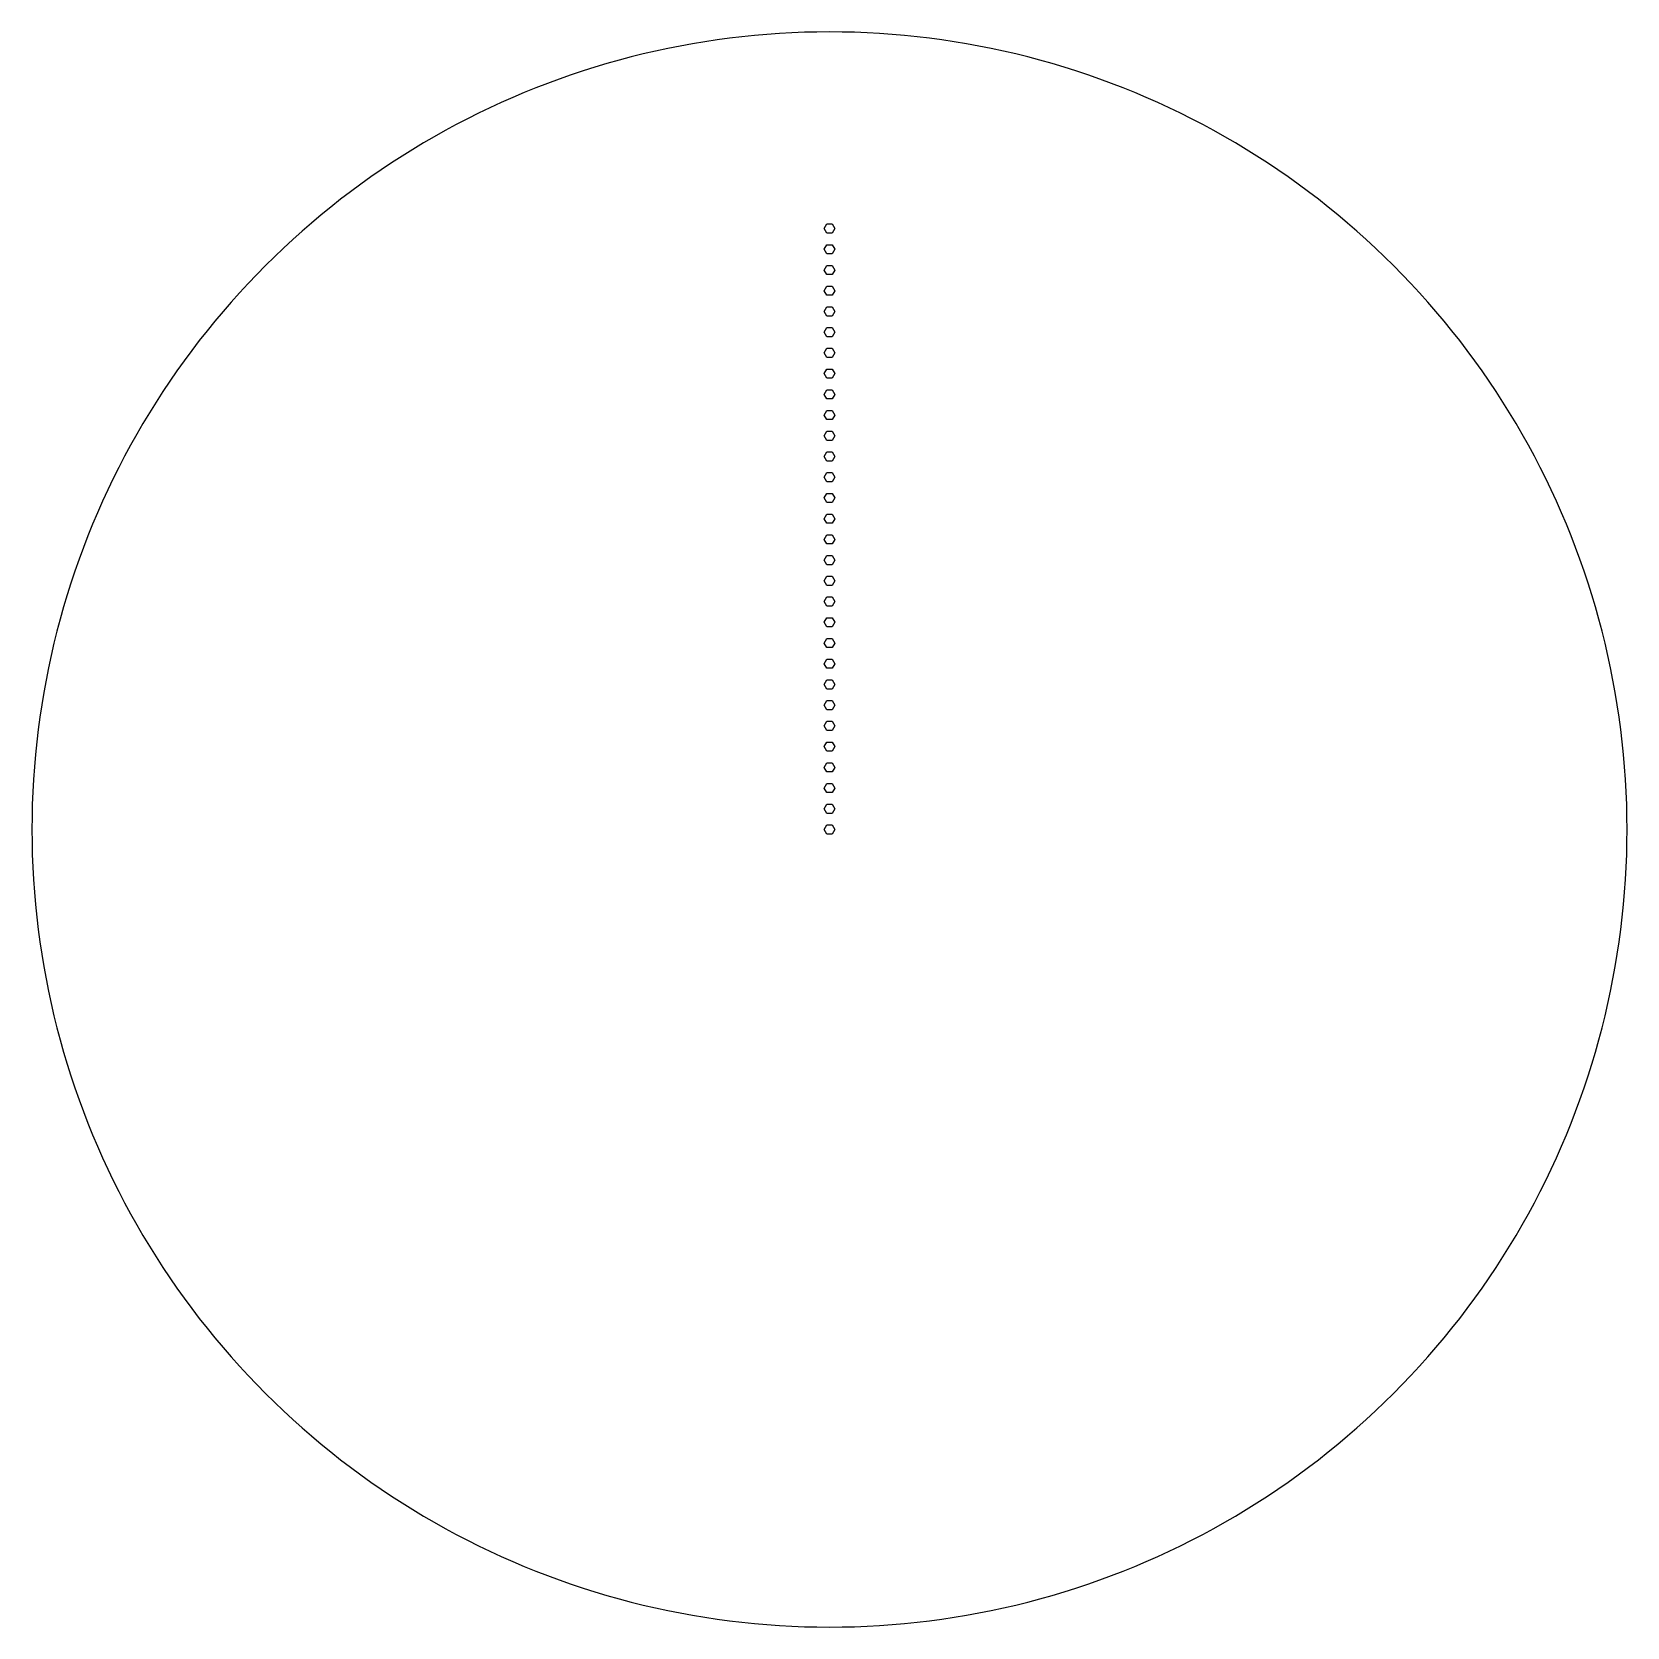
# Model space of a CAD drawing. Header units: metres. Extents: x -3000 to 3000, y -3000 to 3000.
import ezdxf

# ---------------------------------------------------------------- set-up
doc = ezdxf.new("R2010")
doc.units = ezdxf.units.M

msp = doc.modelspace()

# ---------------------------------------------------------------- linework, layer by layer
for p, q in [((0, 3000), (-47.1219, 2999.63)), ((47.1219, 2999.63), (0, 3000)), ((-562.144, 2946.86), (-608.362, 2937.67)), ((-515.787, 2955.33), (-562.144, 2946.86)), ((-469.303, 2963.07), (-515.787, 2955.33)), ((-422.704, 2970.07), (-469.303, 2963.07)), ((-376, 2976.34), (-422.704, 2970.07)), ((-329.203, 2981.88), (-376, 2976.34)), ((-282.325, 2986.69), (-329.203, 2981.88)), ((-235.377, 2990.75), (-282.325, 2986.69)), ((-188.372, 2994.08), (-235.377, 2990.75)), ((-141.319, 2996.67), (-188.372, 2994.08)), ((-94.2323, 2998.52), (-141.319, 2996.67)), ((-47.1219, 2999.63), (-94.2323, 2998.52)), ((94.2323, 2998.52), (47.1219, 2999.63)), ((141.319, 2996.67), (94.2323, 2998.52)), ((188.372, 2994.08), (141.319, 2996.67)), ((235.377, 2990.75), (188.372, 2994.08)), ((282.325, 2986.69), (235.377, 2990.75)), ((329.203, 2981.88), (282.325, 2986.69)), ((376, 2976.34), (329.203, 2981.88)), ((422.704, 2970.07), (376, 2976.34)), ((469.303, 2963.07), (422.704, 2970.07)), ((515.787, 2955.33), (469.303, 2963.07)), ((562.144, 2946.86), (515.787, 2955.33)), ((608.362, 2937.67), (562.144, 2946.86)), ((-836.973, 2880.88), (-882.121, 2867.38)), ((-791.619, 2893.67), (-836.973, 2880.88)), ((-746.07, 2905.75), (-791.619, 2893.67)), ((-700.336, 2917.11), (-746.07, 2905.75)), ((-654.43, 2927.75), (-700.336, 2917.11)), ((-608.362, 2937.67), (-654.43, 2927.75)), ((654.43, 2927.75), (608.362, 2937.67)), ((700.336, 2917.11), (654.43, 2927.75)), ((746.07, 2905.75), (700.336, 2917.11)), ((791.619, 2893.67), (746.07, 2905.75)), ((836.973, 2880.88), (791.619, 2893.67)), ((882.121, 2867.38), (836.973, 2880.88)), ((-1016.21, 2822.64), (-1060.42, 2806.33)), ((-971.752, 2838.26), (-1016.21, 2822.64)), ((-927.051, 2853.17), (-971.752, 2838.26)), ((-882.121, 2867.38), (-927.051, 2853.17)), ((927.051, 2853.17), (882.121, 2867.38)), ((971.752, 2838.26), (927.051, 2853.17)), ((1016.21, 2822.64), (971.752, 2838.26)), ((1060.42, 2806.33), (1016.21, 2822.64)), ((-1148.05, 2771.64), (-1191.44, 2753.26)), ((-1104.37, 2789.33), (-1148.05, 2771.64)), ((-1060.42, 2806.33), (-1104.37, 2789.33)), ((1104.37, 2789.33), (1060.42, 2806.33)), ((1148.05, 2771.64), (1104.37, 2789.33)), ((1191.44, 2753.26), (1148.05, 2771.64)), ((-1277.34, 2714.48), (-1319.82, 2694.08)), ((-1234.54, 2734.21), (-1277.34, 2714.48)), ((-1191.44, 2753.26), (-1234.54, 2734.21)), ((1234.54, 2734.21), (1191.44, 2753.26)), ((1277.34, 2714.48), (1234.54, 2734.21)), ((1319.82, 2694.08), (1277.34, 2714.48)), ((-1403.79, 2651.3), (-1445.26, 2628.92)), ((-1361.97, 2673.02), (-1403.79, 2651.3)), ((-1319.82, 2694.08), (-1361.97, 2673.02)), ((1361.97, 2673.02), (1319.82, 2694.08)), ((1403.79, 2651.3), (1361.97, 2673.02)), ((1445.26, 2628.92), (1403.79, 2651.3)), ((-1527.12, 2582.23), (-1567.5, 2557.92)), ((-1486.38, 2605.89), (-1527.12, 2582.23)), ((-1445.26, 2628.92), (-1486.38, 2605.89)), ((1486.38, 2605.89), (1445.26, 2628.92)), ((1527.12, 2582.23), (1486.38, 2605.89)), ((1567.5, 2557.92), (1527.12, 2582.23)), ((-1607.48, 2532.98), (-1647.07, 2507.42)), ((-1567.5, 2557.92), (-1607.48, 2532.98)), ((1607.48, 2532.98), (1567.5, 2557.92)), ((1647.07, 2507.42), (1607.48, 2532.98)), ((-1686.25, 2481.24), (-1725.02, 2454.45)), ((-1647.07, 2507.42), (-1686.25, 2481.24)), ((1686.25, 2481.24), (1647.07, 2507.42)), ((1725.02, 2454.45), (1686.25, 2481.24)), ((-1763.36, 2427.05), (-1801.26, 2399.05)), ((-1725.02, 2454.45), (-1763.36, 2427.05)), ((1763.36, 2427.05), (1725.02, 2454.45)), ((1801.26, 2399.05), (1763.36, 2427.05)), ((-1875.73, 2341.29), (-1912.27, 2311.54)), ((-1838.72, 2370.47), (-1875.73, 2341.29)), ((-1801.26, 2399.05), (-1838.72, 2370.47)), ((1838.72, 2370.47), (1801.26, 2399.05)), ((1875.73, 2341.29), (1838.72, 2370.47)), ((1912.27, 2311.54), (1875.73, 2341.29)), ((-1948.34, 2281.22), (-1983.94, 2250.33)), ((-1912.27, 2311.54), (-1948.34, 2281.22)), ((1948.34, 2281.22), (1912.27, 2311.54)), ((1983.94, 2250.33), (1948.34, 2281.22)), ((-1983.94, 2250.33), (-2019.04, 2218.89)), ((-20, 2260.33), (-9.99998, 2277.65)), ((-10, 2243.01), (-20, 2260.33)), ((10, 2243.01), (-10, 2243.01)), ((-9.99998, 2277.65), (10, 2277.65)), ((10, 2277.65), (20, 2260.33)), ((20, 2260.33), (10, 2243.01)), ((2019.04, 2218.89), (1983.94, 2250.33)), ((-2053.64, 2186.91), (-2087.74, 2154.38)), ((-2019.04, 2218.89), (-2053.64, 2186.91)), ((-20, 2182.38), (-9.99998, 2199.7)), ((-10, 2165.06), (-20, 2182.38)), ((10, 2165.06), (-10, 2165.06)), ((-9.99998, 2199.7), (10, 2199.7)), ((10, 2199.7), (20, 2182.38)), ((20, 2182.38), (10, 2165.06)), ((2053.64, 2186.91), (2019.04, 2218.89)), ((2087.74, 2154.38), (2053.64, 2186.91)), ((-2121.32, 2121.32), (-2154.38, 2087.74)), ((-2087.74, 2154.38), (-2121.32, 2121.32)), ((-20, 2104.44), (-9.99998, 2121.76)), ((-10, 2087.12), (-20, 2104.44)), ((-9.99998, 2121.76), (10, 2121.76)), ((10, 2121.76), (20, 2104.44)), ((20, 2104.44), (10, 2087.12)), ((2121.32, 2121.32), (2087.74, 2154.38)), ((2154.38, 2087.74), (2121.32, 2121.32)), ((-2186.91, 2053.64), (-2218.89, 2019.04)), ((-2154.38, 2087.74), (-2186.91, 2053.64)), ((-20, 2026.5), (-9.99998, 2043.82)), ((10, 2087.12), (-10, 2087.12)), ((-9.99998, 2043.82), (10, 2043.82)), ((10, 2043.82), (20, 2026.5)), ((2186.91, 2053.64), (2154.38, 2087.74)), ((2218.89, 2019.04), (2186.91, 2053.64)), ((-2250.33, 1983.94), (-2281.22, 1948.34)), ((-2218.89, 2019.04), (-2250.33, 1983.94)), ((-10, 2009.18), (-20, 2026.5)), ((10, 2009.18), (-10, 2009.18)), ((20, 2026.5), (10, 2009.18)), ((2250.33, 1983.94), (2218.89, 2019.04)), ((2281.22, 1948.34), (2250.33, 1983.94)), ((-2281.22, 1948.34), (-2311.54, 1912.27)), ((-20, 1948.56), (-9.99998, 1965.88)), ((-10, 1931.24), (-20, 1948.56)), ((10, 1931.24), (-10, 1931.24)), ((-9.99998, 1965.88), (10, 1965.88)), ((10, 1965.88), (20, 1948.56)), ((20, 1948.56), (10, 1931.24)), ((2311.54, 1912.27), (2281.22, 1948.34)), ((-2341.29, 1875.73), (-2370.47, 1838.72)), ((-2311.54, 1912.27), (-2341.29, 1875.73)), ((-20, 1870.61), (-9.99998, 1887.94)), ((-10, 1853.29), (-20, 1870.61)), ((-9.99998, 1887.94), (10, 1887.94)), ((10, 1887.94), (20, 1870.61)), ((20, 1870.61), (10, 1853.29)), ((2341.29, 1875.73), (2311.54, 1912.27)), ((2370.47, 1838.72), (2341.29, 1875.73)), ((-2399.05, 1801.26), (-2427.05, 1763.36)), ((-2370.47, 1838.72), (-2399.05, 1801.26)), ((-20, 1792.67), (-9.99998, 1809.99)), ((10, 1853.29), (-10, 1853.29)), ((-9.99998, 1809.99), (10, 1809.99)), ((10, 1809.99), (20, 1792.67)), ((2399.05, 1801.26), (2370.47, 1838.72)), ((2427.05, 1763.36), (2399.05, 1801.26)), ((-2427.05, 1763.36), (-2454.45, 1725.02)), ((-10, 1775.35), (-20, 1792.67)), ((10, 1775.35), (-10, 1775.35)), ((20, 1792.67), (10, 1775.35)), ((2454.45, 1725.02), (2427.05, 1763.36)), ((-2481.24, 1686.25), (-2507.42, 1647.07)), ((-2454.45, 1725.02), (-2481.24, 1686.25)), ((-20, 1714.73), (-9.99998, 1732.05)), ((-10, 1697.41), (-20, 1714.73)), ((10, 1697.41), (-10, 1697.41)), ((-9.99998, 1732.05), (10, 1732.05)), ((10, 1732.05), (20, 1714.73)), ((20, 1714.73), (10, 1697.41)), ((2481.24, 1686.25), (2454.45, 1725.02)), ((2507.42, 1647.07), (2481.24, 1686.25)), ((-2507.42, 1647.07), (-2532.98, 1607.48)), ((-20, 1636.79), (-9.99998, 1654.11)), ((-10, 1619.47), (-20, 1636.79)), ((-9.99998, 1654.11), (10, 1654.11)), ((10, 1654.11), (20, 1636.79)), ((20, 1636.79), (10, 1619.47)), ((2532.98, 1607.48), (2507.42, 1647.07)), ((-2557.92, 1567.5), (-2582.23, 1527.12)), ((-2532.98, 1607.48), (-2557.92, 1567.5)), ((-20, 1558.85), (-9.99998, 1576.17)), ((10, 1619.47), (-10, 1619.47)), ((-9.99998, 1576.17), (10, 1576.17)), ((10, 1576.17), (20, 1558.85)), ((2557.92, 1567.5), (2532.98, 1607.48)), ((2582.23, 1527.12), (2557.92, 1567.5)), ((-2582.23, 1527.12), (-2605.89, 1486.38)), ((-10, 1541.53), (-20, 1558.85)), ((10, 1541.53), (-10, 1541.53)), ((20, 1558.85), (10, 1541.53)), ((2605.89, 1486.38), (2582.23, 1527.12)), ((-2628.92, 1445.26), (-2651.3, 1403.79)), ((-2605.89, 1486.38), (-2628.92, 1445.26)), ((-20, 1480.9), (-9.99998, 1498.22)), ((-10, 1463.58), (-20, 1480.9)), ((10, 1463.58), (-10, 1463.58)), ((-9.99998, 1498.22), (10, 1498.22)), ((10, 1498.22), (20, 1480.9)), ((20, 1480.9), (10, 1463.58)), ((2628.92, 1445.26), (2605.89, 1486.38)), ((2651.3, 1403.79), (2628.92, 1445.26)), ((-2651.3, 1403.79), (-2673.02, 1361.97)), ((-20, 1402.96), (-9.99998, 1420.28)), ((-10, 1385.64), (-20, 1402.96)), ((10, 1385.64), (-10, 1385.64)), ((-9.99998, 1420.28), (10, 1420.28)), ((10, 1420.28), (20, 1402.96)), ((20, 1402.96), (10, 1385.64)), ((2673.02, 1361.97), (2651.3, 1403.79)), ((-2673.02, 1361.97), (-2694.08, 1319.82)), ((-20, 1325.02), (-9.99998, 1342.34)), ((-10, 1307.7), (-20, 1325.02)), ((-9.99998, 1342.34), (10, 1342.34)), ((10, 1342.34), (20, 1325.02)), ((20, 1325.02), (10, 1307.7)), ((2694.08, 1319.82), (2673.02, 1361.97)), ((-2714.48, 1277.34), (-2734.21, 1234.54)), ((-2694.08, 1319.82), (-2714.48, 1277.34)), ((-20, 1247.08), (-9.99998, 1264.4)), ((10, 1307.7), (-10, 1307.7)), ((-9.99998, 1264.4), (10, 1264.4)), ((10, 1264.4), (20, 1247.08)), ((2714.48, 1277.34), (2694.08, 1319.82)), ((2734.21, 1234.54), (2714.48, 1277.34)), ((-2734.21, 1234.54), (-2753.26, 1191.44)), ((-10, 1229.76), (-20, 1247.08)), ((10, 1229.76), (-10, 1229.76)), ((20, 1247.08), (10, 1229.76)), ((2753.26, 1191.44), (2734.21, 1234.54)), ((-2771.64, 1148.05), (-2789.33, 1104.37)), ((-2753.26, 1191.44), (-2771.64, 1148.05)), ((-20, 1169.13), (-9.99998, 1186.45)), ((-10, 1151.81), (-20, 1169.13)), ((10, 1151.81), (-10, 1151.81)), ((-9.99998, 1186.45), (10, 1186.45)), ((10, 1186.45), (20, 1169.13)), ((20, 1169.13), (10, 1151.81)), ((2771.64, 1148.05), (2753.26, 1191.44)), ((2789.33, 1104.37), (2771.64, 1148.05)), ((-2789.33, 1104.37), (-2806.33, 1060.42)), ((-20, 1091.19), (-9.99998, 1108.51)), ((-10, 1073.87), (-20, 1091.19)), ((-9.99998, 1108.51), (10, 1108.51)), ((10, 1108.51), (20, 1091.19)), ((20, 1091.19), (10, 1073.87)), ((2806.33, 1060.42), (2789.33, 1104.37)), ((-2806.33, 1060.42), (-2822.64, 1016.21)), ((-20, 1013.25), (-9.99998, 1030.57)), ((10, 1073.87), (-10, 1073.87)), ((-9.99998, 1030.57), (10, 1030.57)), ((10, 1030.57), (20, 1013.25)), ((2822.64, 1016.21), (2806.33, 1060.42)), ((-2838.26, 971.752), (-2853.17, 927.051)), ((-2822.64, 1016.21), (-2838.26, 971.752)), ((-10, 995.929), (-20, 1013.25)), ((10, 995.929), (-10, 995.929)), ((20, 1013.25), (10, 995.929)), ((2838.26, 971.752), (2822.64, 1016.21)), ((2853.17, 927.051), (2838.26, 971.752)), ((-2853.17, 927.051), (-2867.38, 882.121)), ((-20, 935.307), (-9.99998, 952.628)), ((-10, 917.987), (-20, 935.307)), ((10, 917.987), (-10, 917.987)), ((-9.99998, 952.628), (10, 952.628)), ((10, 952.628), (20, 935.307)), ((20, 935.307), (10, 917.987)), ((2867.38, 882.121), (2853.17, 927.051)), ((-2867.38, 882.121), (-2880.88, 836.973)), ((-20, 857.365), (-9.99998, 874.686)), ((-10, 840.045), (-20, 857.365)), ((10, 840.045), (-10, 840.045)), ((-9.99998, 874.686), (10, 874.686)), ((10, 874.686), (20, 857.365)), ((20, 857.365), (10, 840.045)), ((2880.88, 836.973), (2867.38, 882.121)), ((-2893.67, 791.619), (-2905.75, 746.07)), ((-2880.88, 836.973), (-2893.67, 791.619)), ((-20, 779.423), (-9.99998, 796.743)), ((-9.99998, 796.743), (10, 796.743)), ((10, 796.743), (20, 779.423)), ((2893.67, 791.619), (2880.88, 836.973)), ((2905.75, 746.07), (2893.67, 791.619)), ((-2905.75, 746.07), (-2917.11, 700.336)), ((-10, 762.102), (-20, 779.423)), ((10, 762.102), (-10, 762.102)), ((20, 779.423), (10, 762.102)), ((2917.11, 700.336), (2905.75, 746.07)), ((-2917.11, 700.336), (-2927.75, 654.43)), ((-20, 701.481), (-9.99998, 718.801)), ((-10, 684.16), (-20, 701.481)), ((10, 684.16), (-10, 684.16)), ((-9.99998, 718.801), (10, 718.801)), ((10, 718.801), (20, 701.481)), ((20, 701.481), (10, 684.16)), ((2927.75, 654.43), (2917.11, 700.336)), ((-2937.67, 608.362), (-2946.86, 562.144)), ((-2927.75, 654.43), (-2937.67, 608.362)), ((-20, 623.538), (-9.99998, 640.859)), ((-10, 606.218), (-20, 623.538)), ((10, 606.218), (-10, 606.218)), ((-9.99998, 640.859), (10, 640.859)), ((10, 640.859), (20, 623.538)), ((20, 623.538), (10, 606.218)), ((2937.67, 608.362), (2927.75, 654.43)), ((2946.86, 562.144), (2937.67, 608.362)), ((-2946.86, 562.144), (-2955.33, 515.787)), ((-20, 545.596), (-9.99998, 562.917)), ((-10, 528.275), (-20, 545.596)), ((-9.99998, 562.917), (10, 562.917)), ((10, 562.917), (20, 545.596)), ((20, 545.596), (10, 528.275)), ((2955.33, 515.787), (2946.86, 562.144)), ((-2955.33, 515.787), (-2963.07, 469.303)), ((-20, 467.654), (-9.99998, 484.974)), ((10, 528.275), (-10, 528.275)), ((-9.99998, 484.974), (10, 484.974)), ((10, 484.974), (20, 467.654)), ((2963.07, 469.303), (2955.33, 515.787)), ((-2970.07, 422.704), (-2976.34, 376)), ((-2963.07, 469.303), (-2970.07, 422.704)), ((-10, 450.333), (-20, 467.654)), ((10, 450.333), (-10, 450.333)), ((20, 467.654), (10, 450.333)), ((2970.07, 422.704), (2963.07, 469.303)), ((2976.34, 376), (2970.07, 422.704)), ((-2976.34, 376), (-2981.88, 329.203)), ((-20, 389.711), (-9.99998, 407.032)), ((-10, 372.391), (-20, 389.711)), ((10, 372.391), (-10, 372.391)), ((-9.99998, 407.032), (10, 407.032)), ((10, 407.032), (20, 389.711)), ((20, 389.711), (10, 372.391)), ((2981.88, 329.203), (2976.34, 376)), ((-2981.88, 329.203), (-2986.69, 282.325)), ((-20, 311.769), (-9.99998, 329.09)), ((-10, 294.449), (-20, 311.769)), ((-9.99998, 329.09), (10, 329.09)), ((10, 329.09), (20, 311.769)), ((20, 311.769), (10, 294.449)), ((2986.69, 282.325), (2981.88, 329.203)), ((-2986.69, 282.325), (-2990.75, 235.377)), ((-20, 233.827), (-9.99998, 251.147)), ((10, 294.449), (-10, 294.449)), ((-9.99998, 251.147), (10, 251.147)), ((10, 251.147), (20, 233.827)), ((2990.75, 235.377), (2986.69, 282.325)), ((-2994.08, 188.372), (-2996.67, 141.319)), ((-2990.75, 235.377), (-2994.08, 188.372)), ((-10, 216.506), (-20, 233.827)), ((10, 216.506), (-10, 216.506)), ((20, 233.827), (10, 216.506)), ((2994.08, 188.372), (2990.75, 235.377)), ((2996.67, 141.319), (2994.08, 188.372)), ((-2996.67, 141.319), (-2998.52, 94.2323)), ((-20, 155.885), (-9.99998, 173.205)), ((-10, 138.564), (-20, 155.885)), ((10, 138.564), (-10, 138.564)), ((-9.99998, 173.205), (10, 173.205)), ((10, 173.205), (20, 155.885)), ((20, 155.885), (10, 138.564)), ((2998.52, 94.2323), (2996.67, 141.319)), ((-2998.52, 94.2323), (-2999.63, 47.1219)), ((-20, 77.9423), (-9.99998, 95.2628)), ((-10, 60.6218), (-20, 77.9423)), ((10, 60.6218), (-10, 60.6218)), ((-9.99998, 95.2628), (10, 95.2628)), ((10, 95.2628), (20, 77.9423)), ((20, 77.9423), (10, 60.6218)), ((2999.63, 47.1219), (2998.52, 94.2323)), ((-2999.63, 47.1219), (-3000, 0)), ((-3000, 0), (-2999.63, -47.1219)), ((-20, 0), (-9.99998, 17.3205)), ((-10, -17.3205), (-20, 0)), ((-9.99998, 17.3205), (10, 17.3205)), ((10, 17.3205), (20, 0)), ((20, 0), (10, -17.3205)), ((3000, 0), (2999.63, 47.1219)), ((2999.63, -47.1219), (3000, 0)), ((-2999.63, -47.1219), (-2998.52, -94.2323)), ((10, -17.3205), (-10, -17.3205)), ((2998.52, -94.2323), (2999.63, -47.1219)), ((-2998.52, -94.2323), (-2996.67, -141.319)), ((2996.67, -141.319), (2998.52, -94.2323)), ((-2996.67, -141.319), (-2994.08, -188.372)), ((2994.08, -188.372), (2996.67, -141.319)), ((-2994.08, -188.372), (-2990.75, -235.377)), ((-2990.75, -235.377), (-2986.69, -282.325)), ((2986.69, -282.325), (2990.75, -235.377)), ((2990.75, -235.377), (2994.08, -188.372)), ((-2986.69, -282.325), (-2981.88, -329.203)), ((2981.88, -329.203), (2986.69, -282.325)), ((-2981.88, -329.203), (-2976.34, -376)), ((2976.34, -376), (2981.88, -329.203)), ((-2976.34, -376), (-2970.07, -422.704)), ((2970.07, -422.704), (2976.34, -376)), ((-2970.07, -422.704), (-2963.07, -469.303)), ((-2963.07, -469.303), (-2955.33, -515.787)), ((2955.33, -515.787), (2963.07, -469.303)), ((2963.07, -469.303), (2970.07, -422.704)), ((-2955.33, -515.787), (-2946.86, -562.144)), ((2946.86, -562.144), (2955.33, -515.787)), ((-2946.86, -562.144), (-2937.67, -608.362)), ((2937.67, -608.362), (2946.86, -562.144)), ((-2937.67, -608.362), (-2927.75, -654.43)), ((-2927.75, -654.43), (-2917.11, -700.336)), ((2917.11, -700.336), (2927.75, -654.43)), ((2927.75, -654.43), (2937.67, -608.362)), ((-2917.11, -700.336), (-2905.75, -746.07)), ((2905.75, -746.07), (2917.11, -700.336)), ((-2905.75, -746.07), (-2893.67, -791.619)), ((2893.67, -791.619), (2905.75, -746.07)), ((-2893.67, -791.619), (-2880.88, -836.973)), ((-2880.88, -836.973), (-2867.38, -882.121)), ((2867.38, -882.121), (2880.88, -836.973)), ((2880.88, -836.973), (2893.67, -791.619)), ((-2867.38, -882.121), (-2853.17, -927.051)), ((2853.17, -927.051), (2867.38, -882.121)), ((-2853.17, -927.051), (-2838.26, -971.752)), ((2838.26, -971.752), (2853.17, -927.051)), ((-2838.26, -971.752), (-2822.64, -1016.21)), ((-2822.64, -1016.21), (-2806.33, -1060.42)), ((2806.33, -1060.42), (2822.64, -1016.21)), ((2822.64, -1016.21), (2838.26, -971.752)), ((-2806.33, -1060.42), (-2789.33, -1104.37)), ((2789.33, -1104.37), (2806.33, -1060.42)), ((-2789.33, -1104.37), (-2771.64, -1148.05)), ((2771.64, -1148.05), (2789.33, -1104.37)), ((-2771.64, -1148.05), (-2753.26, -1191.44)), ((-2753.26, -1191.44), (-2734.21, -1234.54)), ((2734.21, -1234.54), (2753.26, -1191.44)), ((2753.26, -1191.44), (2771.64, -1148.05)), ((-2734.21, -1234.54), (-2714.48, -1277.34)), ((2714.48, -1277.34), (2734.21, -1234.54)), ((-2714.48, -1277.34), (-2694.08, -1319.82)), ((-2694.08, -1319.82), (-2673.02, -1361.97)), ((2673.02, -1361.97), (2694.08, -1319.82)), ((2694.08, -1319.82), (2714.48, -1277.34)), ((-2673.02, -1361.97), (-2651.3, -1403.79)), ((2651.3, -1403.79), (2673.02, -1361.97)), ((-2651.3, -1403.79), (-2628.92, -1445.26)), ((2628.92, -1445.26), (2651.3, -1403.79)), ((-2628.92, -1445.26), (-2605.89, -1486.38)), ((-2605.89, -1486.38), (-2582.23, -1527.12)), ((2582.23, -1527.12), (2605.89, -1486.38)), ((2605.89, -1486.38), (2628.92, -1445.26)), ((-2582.23, -1527.12), (-2557.92, -1567.5)), ((2557.92, -1567.5), (2582.23, -1527.12)), ((-2557.92, -1567.5), (-2532.98, -1607.48)), ((-2532.98, -1607.48), (-2507.42, -1647.07)), ((2507.42, -1647.07), (2532.98, -1607.48)), ((2532.98, -1607.48), (2557.92, -1567.5)), ((-2507.42, -1647.07), (-2481.24, -1686.25)), ((2481.24, -1686.25), (2507.42, -1647.07)), ((-2481.24, -1686.25), (-2454.45, -1725.02)), ((-2454.45, -1725.02), (-2427.05, -1763.36)), ((2427.05, -1763.36), (2454.45, -1725.02)), ((2454.45, -1725.02), (2481.24, -1686.25)), ((-2427.05, -1763.36), (-2399.05, -1801.26)), ((2399.05, -1801.26), (2427.05, -1763.36)), ((-2399.05, -1801.26), (-2370.47, -1838.72)), ((-2370.47, -1838.72), (-2341.29, -1875.73)), ((2341.29, -1875.73), (2370.47, -1838.72)), ((2370.47, -1838.72), (2399.05, -1801.26)), ((-2341.29, -1875.73), (-2311.54, -1912.27)), ((-2311.54, -1912.27), (-2281.22, -1948.34)), ((2281.22, -1948.34), (2311.54, -1912.27)), ((2311.54, -1912.27), (2341.29, -1875.73)), ((-2281.22, -1948.34), (-2250.33, -1983.94)), ((2250.33, -1983.94), (2281.22, -1948.34)), ((-2250.33, -1983.94), (-2218.89, -2019.04)), ((-2218.89, -2019.04), (-2186.91, -2053.64)), ((2186.91, -2053.64), (2218.89, -2019.04)), ((2218.89, -2019.04), (2250.33, -1983.94)), ((-2186.91, -2053.64), (-2154.38, -2087.74)), ((-2154.38, -2087.74), (-2121.32, -2121.32)), ((2121.32, -2121.32), (2154.38, -2087.74)), ((2154.38, -2087.74), (2186.91, -2053.64)), ((-2121.32, -2121.32), (-2087.74, -2154.38)), ((-2087.74, -2154.38), (-2053.64, -2186.91)), ((2053.64, -2186.91), (2087.74, -2154.38)), ((2087.74, -2154.38), (2121.32, -2121.32)), ((-2053.64, -2186.91), (-2019.04, -2218.89)), ((-2019.04, -2218.89), (-1983.94, -2250.33)), ((1983.94, -2250.33), (2019.04, -2218.89)), ((2019.04, -2218.89), (2053.64, -2186.91)), ((-1983.94, -2250.33), (-1948.34, -2281.22)), ((1948.34, -2281.22), (1983.94, -2250.33)), ((-1948.34, -2281.22), (-1912.27, -2311.54)), ((-1912.27, -2311.54), (-1875.73, -2341.29)), ((1875.73, -2341.29), (1912.27, -2311.54)), ((1912.27, -2311.54), (1948.34, -2281.22)), ((-1875.73, -2341.29), (-1838.72, -2370.47)), ((-1838.72, -2370.47), (-1801.26, -2399.05)), ((-1801.26, -2399.05), (-1763.36, -2427.05)), ((1763.36, -2427.05), (1801.26, -2399.05)), ((1801.26, -2399.05), (1838.72, -2370.47)), ((1838.72, -2370.47), (1875.73, -2341.29)), ((-1763.36, -2427.05), (-1725.02, -2454.45)), ((-1725.02, -2454.45), (-1686.25, -2481.24)), ((1686.25, -2481.24), (1725.02, -2454.45)), ((1725.02, -2454.45), (1763.36, -2427.05)), ((-1686.25, -2481.24), (-1647.07, -2507.42)), ((-1647.07, -2507.42), (-1607.48, -2532.98)), ((1607.48, -2532.98), (1647.07, -2507.42)), ((1647.07, -2507.42), (1686.25, -2481.24)), ((-1607.48, -2532.98), (-1567.5, -2557.92)), ((-1567.5, -2557.92), (-1527.12, -2582.23)), ((1527.12, -2582.23), (1567.5, -2557.92)), ((1567.5, -2557.92), (1607.48, -2532.98)), ((-1527.12, -2582.23), (-1486.38, -2605.89)), ((-1486.38, -2605.89), (-1445.26, -2628.92)), ((-1445.26, -2628.92), (-1403.79, -2651.3)), ((1403.79, -2651.3), (1445.26, -2628.92)), ((1445.26, -2628.92), (1486.38, -2605.89)), ((1486.38, -2605.89), (1527.12, -2582.23)), ((-1403.79, -2651.3), (-1361.97, -2673.02)), ((-1361.97, -2673.02), (-1319.82, -2694.08)), ((-1319.82, -2694.08), (-1277.34, -2714.48)), ((1277.34, -2714.48), (1319.82, -2694.08)), ((1319.82, -2694.08), (1361.97, -2673.02)), ((1361.97, -2673.02), (1403.79, -2651.3)), ((-1277.34, -2714.48), (-1234.54, -2734.21)), ((-1234.54, -2734.21), (-1191.44, -2753.26)), ((-1191.44, -2753.26), (-1148.05, -2771.64)), ((1148.05, -2771.64), (1191.44, -2753.26)), ((1191.44, -2753.26), (1234.54, -2734.21)), ((1234.54, -2734.21), (1277.34, -2714.48)), ((-1148.05, -2771.64), (-1104.37, -2789.33)), ((-1104.37, -2789.33), (-1060.42, -2806.33)), ((-1060.42, -2806.33), (-1016.21, -2822.64)), ((1016.21, -2822.64), (1060.42, -2806.33)), ((1060.42, -2806.33), (1104.37, -2789.33)), ((1104.37, -2789.33), (1148.05, -2771.64)), ((-1016.21, -2822.64), (-971.752, -2838.26)), ((-971.752, -2838.26), (-927.051, -2853.17)), ((-927.051, -2853.17), (-882.121, -2867.38)), ((-882.121, -2867.38), (-836.973, -2880.88)), ((836.973, -2880.88), (882.121, -2867.38)), ((882.121, -2867.38), (927.051, -2853.17)), ((927.051, -2853.17), (971.752, -2838.26)), ((971.752, -2838.26), (1016.21, -2822.64)), ((-836.973, -2880.88), (-791.619, -2893.67)), ((-791.619, -2893.67), (-746.07, -2905.75)), ((-746.07, -2905.75), (-700.336, -2917.11)), ((-700.336, -2917.11), (-654.43, -2927.75)), ((-654.43, -2927.75), (-608.362, -2937.67)), ((-608.362, -2937.67), (-562.144, -2946.86)), ((562.144, -2946.86), (608.362, -2937.67)), ((608.362, -2937.67), (654.43, -2927.75)), ((654.43, -2927.75), (700.336, -2917.11)), ((700.336, -2917.11), (746.07, -2905.75)), ((746.07, -2905.75), (791.619, -2893.67)), ((791.619, -2893.67), (836.973, -2880.88)), ((-562.144, -2946.86), (-515.787, -2955.33)), ((-515.787, -2955.33), (-469.303, -2963.07)), ((-469.303, -2963.07), (-422.704, -2970.07)), ((-422.704, -2970.07), (-376, -2976.34)), ((-376, -2976.34), (-329.203, -2981.88)), ((-329.203, -2981.88), (-282.325, -2986.69)), ((-282.325, -2986.69), (-235.377, -2990.75)), ((-235.377, -2990.75), (-188.372, -2994.08)), ((-188.372, -2994.08), (-141.319, -2996.67)), ((-141.319, -2996.67), (-94.2323, -2998.52)), ((-94.2323, -2998.52), (-47.1219, -2999.63)), ((-47.1219, -2999.63), (0, -3000)), ((0, -3000), (47.1219, -2999.63)), ((47.1219, -2999.63), (94.2323, -2998.52)), ((94.2323, -2998.52), (141.319, -2996.67)), ((141.319, -2996.67), (188.372, -2994.08)), ((188.372, -2994.08), (235.377, -2990.75)), ((235.377, -2990.75), (282.325, -2986.69)), ((282.325, -2986.69), (329.203, -2981.88)), ((329.203, -2981.88), (376, -2976.34)), ((376, -2976.34), (422.704, -2970.07)), ((422.704, -2970.07), (469.303, -2963.07)), ((469.303, -2963.07), (515.787, -2955.33)), ((515.787, -2955.33), (562.144, -2946.86))]:
    msp.add_line(p, q)

doc.saveas('drawing.dxf')
